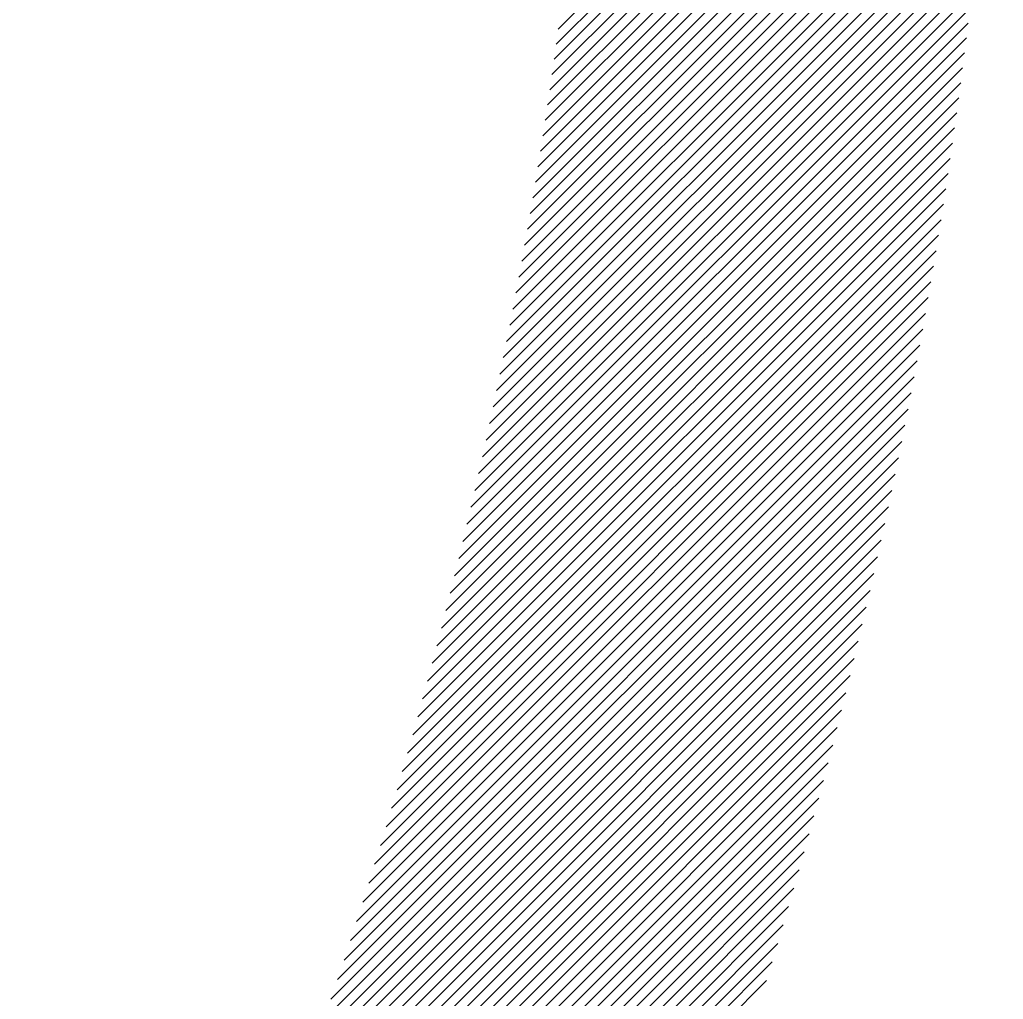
# Model space of a CAD drawing. Header units: inches. Extents: x 35 to 2894, y 23 to 617.
# Drawn here: x 1874.634 to 1876.77, y 127.544 to 129.671 of the extents above; entities that cross this region are included whole.
import ezdxf

# ---------------------------------------------------------------- set-up
doc = ezdxf.new("R2010")
doc.units = ezdxf.units.IN
doc.header["$MEASUREMENT"] = 0
doc.layers.add('ONDOCS', color=7, linetype='Continuous', lineweight=0)

msp = doc.modelspace()

# ---------------------------------------------------------------- linework, layer by layer
at = {"layer": 'ONDOCS', "color": 7, "linetype": 'Continuous', "lineweight": 0, "ltscale": 100}
for p, q in [((1875.8033, 129.6508), (1876.7695, 130.617)), ((1875.7989, 129.618), (1876.7683, 130.5875)), ((1875.7943, 129.5852), (1876.767, 130.5579)), ((1875.7896, 129.5522), (1876.7656, 130.5282)), ((1875.7849, 129.5191), (1876.7642, 130.4984)), ((1875.7799, 129.4859), (1876.7626, 130.4686)), ((1875.7749, 129.4526), (1876.761, 130.4387)), ((1875.7698, 129.4192), (1876.7593, 130.4087)), ((1875.7645, 129.3856), (1876.7576, 130.3787)), ((1875.7591, 129.3519), (1876.7557, 130.3485)), ((1875.7536, 129.3181), (1876.7538, 130.3183)), ((1875.7479, 129.2841), (1876.7518, 130.288)), ((1875.7422, 129.2501), (1876.7497, 130.2576)), ((1875.7362, 129.2159), (1876.7475, 130.2271)), ((1875.7302, 129.1815), (1876.7453, 130.1966)), ((1875.724, 129.147), (1876.7429, 130.1659)), ((1875.7177, 129.1124), (1876.7405, 130.1352)), ((1875.7112, 129.0777), (1876.738, 130.1044)), ((1875.7047, 129.0428), (1876.7354, 130.0735)), ((1875.6979, 129.0078), (1876.7327, 130.0425)), ((1875.691, 128.9726), (1876.7299, 130.0114)), ((1875.684, 128.9373), (1876.727, 129.9803)), ((1875.6768, 128.9018), (1876.7241, 129.949)), ((1875.6695, 128.8662), (1876.721, 129.9177)), ((1875.662, 128.8304), (1876.7179, 129.8862)), ((1875.6544, 128.7945), (1876.7146, 129.8547)), ((1875.6466, 128.7584), (1876.7113, 129.8231)), ((1875.6386, 128.7221), (1876.7079, 129.7914)), ((1875.6305, 128.6857), (1876.7044, 129.7596)), ((1875.6222, 128.6491), (1876.7008, 129.7277)), ((1875.6138, 128.6124), (1876.697, 129.6956)), ((1875.6052, 128.5755), (1876.6932, 129.6635)), ((1875.5964, 128.5384), (1876.6893, 129.6313)), ((1875.5874, 128.5011), (1876.6853, 129.599)), ((1875.5783, 128.4637), (1876.6812, 129.5666)), ((1875.5689, 128.4261), (1876.677, 129.5341)), ((1875.5594, 128.3882), (1876.6727, 129.5015)), ((1875.5497, 128.3502), (1876.6683, 129.4688)), ((1875.5398, 128.312), (1876.6637, 129.436)), ((1875.5297, 128.2737), (1876.6591, 129.403)), ((1875.5194, 128.2351), (1876.6544, 129.37)), ((1875.5089, 128.1963), (1876.6495, 129.3369)), ((1875.4982, 128.1573), (1876.6445, 129.3036)), ((1875.4873, 128.1181), (1876.6395, 129.2702)), ((1875.4762, 128.0787), (1876.6343, 129.2367)), ((1875.4648, 128.039), (1876.629, 129.2031)), ((1875.4533, 127.9991), (1876.6236, 129.1694)), ((1875.4415, 127.959), (1876.618, 129.1356)), ((1875.4294, 127.9187), (1876.6124, 129.1017)), ((1875.4172, 127.8782), (1876.6066, 129.0676)), ((1875.4046, 127.8373), (1876.6007, 129.0334)), ((1875.3919, 127.7963), (1876.5947, 128.9991)), ((1875.3789, 127.755), (1876.5885, 128.9646)), ((1875.3656, 127.7134), (1876.5823, 128.9301)), ((1875.3521, 127.6716), (1876.5759, 128.8954)), ((1875.3382, 127.6295), (1876.5693, 128.8606)), ((1875.3242, 127.5871), (1876.5627, 128.8256)), ((1875.3098, 127.5444), (1876.5559, 128.7905)), ((1875.2951, 127.5014), (1876.549, 128.7553)), ((1875.2801, 127.4582), (1876.5419, 128.72)), ((1875.2649, 127.4146), (1876.5347, 128.6845)), ((1875.2493, 127.3707), (1876.5274, 128.6488)), ((1875.2334, 127.3265), (1876.5199, 128.6131)), ((1875.2171, 127.282), (1876.5123, 128.5771)), ((1875.2005, 127.2371), (1876.5045, 128.5411)), ((1875.1836, 127.1919), (1876.4966, 128.5049)), ((1875.1663, 127.1463), (1876.4885, 128.4685)), ((1875.1486, 127.1003), (1876.4803, 128.432)), ((1875.1306, 127.054), (1876.4719, 128.3953)), ((1875.1122, 127.0072), (1876.4634, 128.3585)), ((1875.0933, 126.9601), (1876.4547, 128.3215)), ((1875.074, 126.9125), (1876.4458, 128.2843)), ((1875.0543, 126.8645), (1876.4368, 128.247)), ((1875.0342, 126.8161), (1876.4276, 128.2096)), ((1875.0136, 126.7672), (1876.4183, 128.1719)), ((1874.9925, 126.7178), (1876.4088, 128.1341)), ((1874.9709, 126.6679), (1876.3991, 128.0961)), ((1874.9487, 126.6175), (1876.3892, 128.0579)), ((1874.9261, 126.5665), (1876.3791, 128.0196)), ((1874.9029, 126.515), (1876.3689, 127.981)), ((1874.8791, 126.4629), (1876.3585, 127.9423)), ((1874.8547, 126.4102), (1876.3478, 127.9034)), ((1874.8297, 126.3569), (1876.337, 127.8643)), ((1874.804, 126.3029), (1876.326, 127.825)), ((1874.7776, 126.2483), (1876.3148, 127.7855)), ((1874.7505, 126.1929), (1876.3034, 127.7458)), ((1874.7226, 126.1367), (1876.2918, 127.7058)), ((1874.694, 126.0798), (1876.2799, 127.6657)), ((1874.6645, 126.022), (1876.2679, 127.6253)), ((1874.6341, 125.9633), (1876.2556, 127.5848))]:
    msp.add_line(p, q, dxfattribs=at)

doc.saveas('drawing.dxf')
